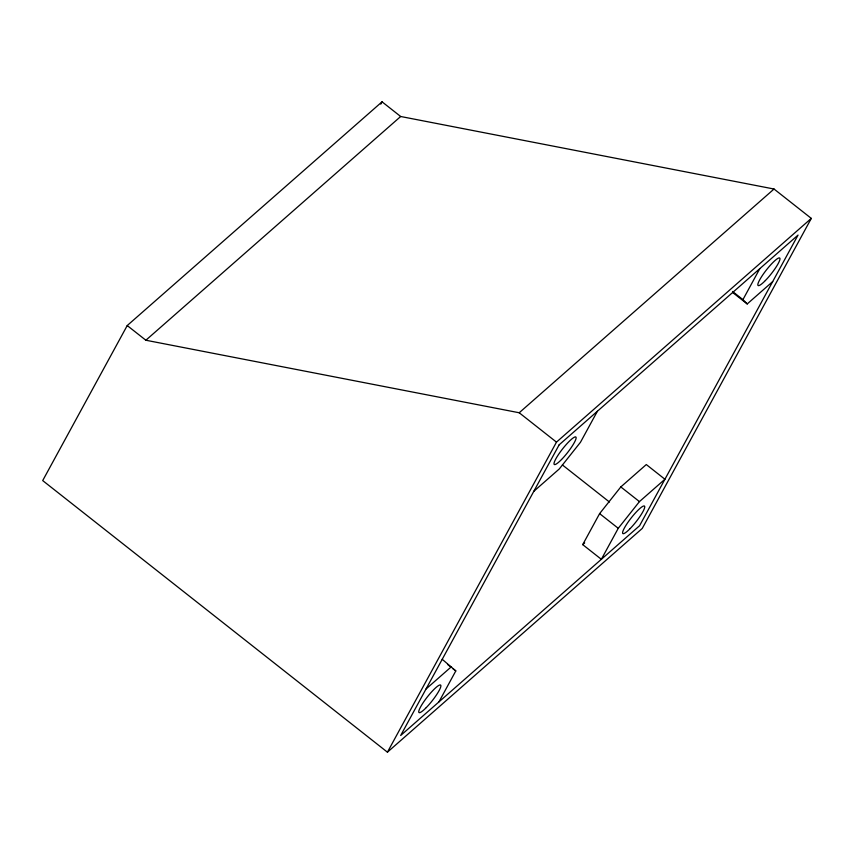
<?xml version="1.0" encoding="UTF-8"?>
<svg xmlns="http://www.w3.org/2000/svg" width="854" height="854" viewBox="0 0 854 854"><rect width="100%" height="100%" fill="white"/><g stroke="black" fill="none" stroke-linecap="round" stroke-linejoin="round"><path stroke-width="1.28" d="M127.225 325.555L42.7 480.588L387.428 752.182L642.251 528.445L811.3 218.389L774.034 189.022L400.675 116.496L382.048 101.818L127.225 325.555L145.863 340.234L519.211 412.76L556.477 442.126L811.3 218.389M380.777 104.156L382.048 101.818M387.428 752.182L556.477 442.126M438.903 701.935L455.801 670.934L442.201 659.277M597.384 411.265L580.474 442.265L559.285 468.953L533.803 491.328M582.716 544.628L599.615 513.617L620.815 486.929L646.297 464.555L664.924 479.243L639.443 501.608L618.253 528.306L601.344 559.306L582.716 544.628L584.67 542.909M772.699 281.574L747.218 303.949L742.927 299.637L759.836 268.626M145.863 340.234L400.675 116.496M519.211 412.76L774.034 189.022M426.039 688.986L451.52 666.622M732.572 291.481L742.927 299.637M732.721 292.538L747.218 303.949M620.815 486.929L639.443 501.608M562.402 464.95L609.436 502.013M599.615 513.617L618.253 528.306M447.528 664.412L450.634 666.857M452.705 668.49L455.801 670.934M559.156 444.817L400.675 735.497L639.571 525.744L798.052 235.074L559.156 444.817M426.295 707.56A17.475 3.096 -51.8 0 0 440.685 685.121A17.475 3.096 -51.8 0 0 422.484 703.728A17.475 3.096 -51.8 0 0 426.295 707.56M630.145 528.573A17.475 3.096 -51.8 0 0 644.535 506.134A17.475 3.096 -51.8 0 0 626.334 524.74A17.475 3.096 -51.8 0 0 630.145 528.573M765.387 280.528A17.475 3.096 -51.8 0 0 779.777 258.089A17.475 3.096 -51.8 0 0 761.576 276.696A17.475 3.096 -51.8 0 0 765.387 280.528M561.526 459.516A17.475 3.096 -51.8 0 0 575.927 437.077A17.475 3.096 -51.8 0 0 557.726 455.684A17.475 3.096 -51.8 0 0 561.526 459.516"/></g></svg>
